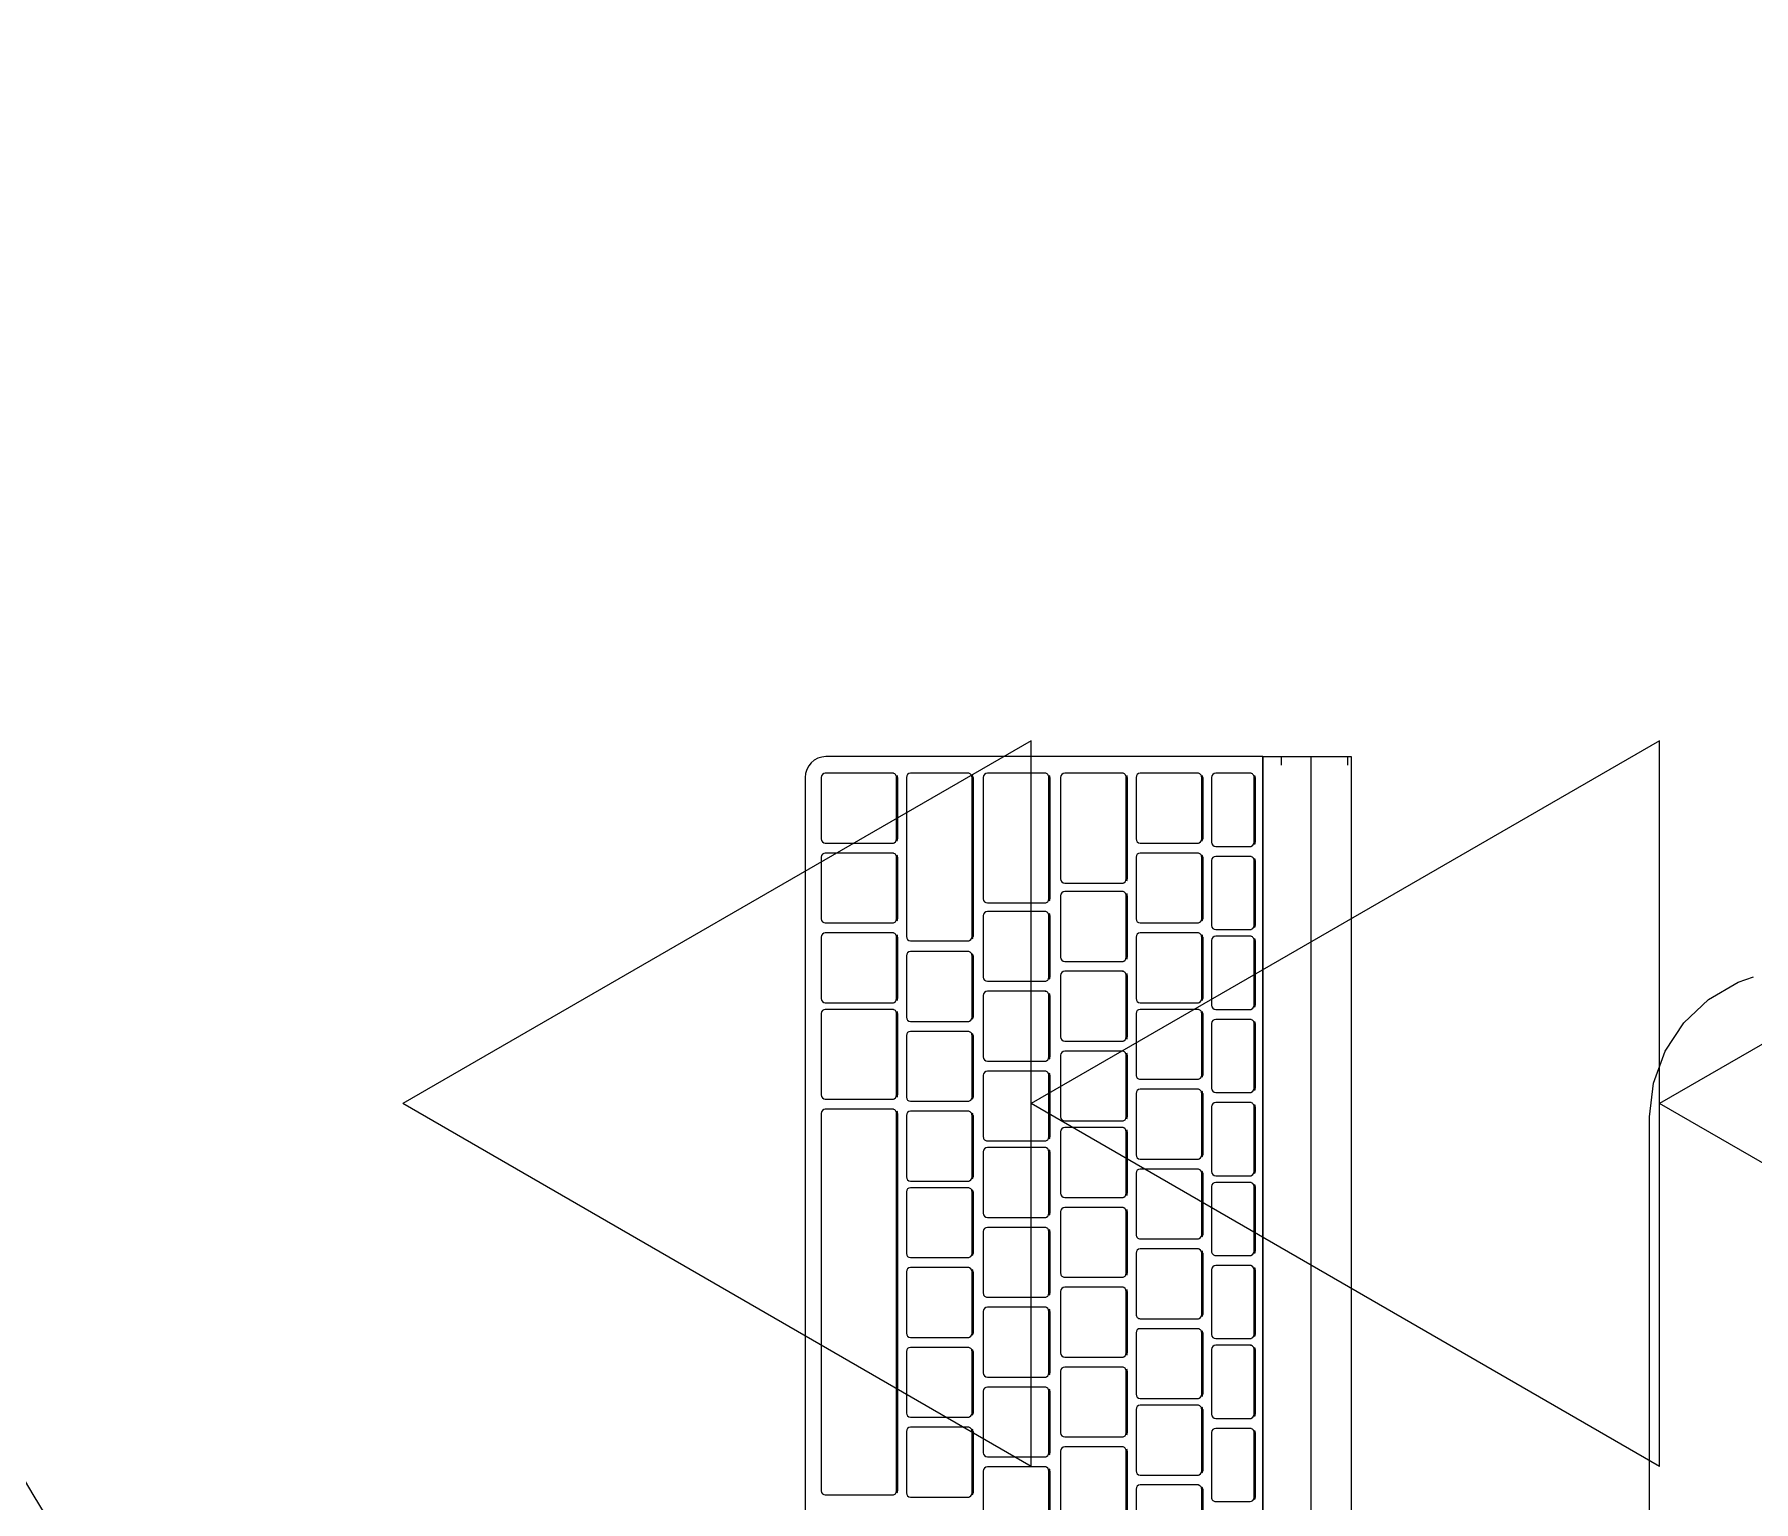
# Model space of a CAD drawing. Header units: millimetres. Extents: x -11245 to 8231, y -22520 to -3800.
# Drawn here: x -35 to 375.4, y -11064.7 to -10714.5 of the extents above; entities that cross this region are included whole.
import ezdxf

# ---------------------------------------------------------------- set-up
doc = ezdxf.new("R2010")
doc.units = ezdxf.units.MM
for name, color, linetype, lineweight in [('A-ANNO-NOTE', 131, 'Continuous', 9), ('A-DETL-THIN', 151, 'Continuous', 9), ('I-FURN', 30, 'Continuous', 9)]:
    doc.layers.add(name, color=color, linetype=linetype, lineweight=lineweight)

# ---------------------------------------------------------------- blocks, each defined once
blk = doc.blocks.new('Blks_Elet_Apple_iMac - Apple iMac-V24-PONTOS ELÉTRICOS TÉRREO')
at = {"layer": 'I-FURN', "color": 254}
for p, q in [((51.79, 10.14), (-51.79, 10.14)), ((141.61, -61.03), (-137.79, -61.03)), ((-137.79, -70.67), (-137.79, -61.08)), ((-135.79, -61.91), (-137.79, -61.91)), ((-137.79, -82.21), (-137.79, -70.67)), ((141.61, -70.67), (-137.79, -70.67)), ((-137.79, -77.79), (-135.79, -77.79)), ((141.61, -82.21), (-137.79, -82.21)), ((-137.79, -82.21), (-137.79, -186.46)), ((-137.79, -82.21), (141.61, -82.21)), ((-133.83, -84.99), (-133.83, -85.23)), ((-133.83, -85.23), (-133.83, -93.42)), ((-132.83, -83.99), (-117.36, -83.99)), ((-117.36, -84.23), (-132.83, -84.23)), ((-116.36, -85.23), (-116.36, -84.99)), ((-116.36, -93.42), (-116.36, -85.23)), ((-113.98, -84.99), (-113.98, -85.23)), ((-113.98, -85.23), (-113.98, -93.42)), ((-112.98, -83.99), (-97.52, -83.99)), ((-97.52, -84.23), (-112.98, -84.23)), ((-96.52, -85.23), (-96.52, -84.99)), ((-96.52, -93.42), (-96.52, -85.23)), ((-94.93, -84.99), (-94.93, -85.23)), ((-94.93, -85.23), (-94.93, -93.42)), ((-93.93, -83.99), (-78.47, -83.99)), ((-78.47, -84.23), (-93.93, -84.23)), ((-77.47, -85.23), (-77.47, -84.99)), ((-77.47, -93.42), (-77.47, -85.23)), ((-75.09, -84.99), (-75.09, -85.23)), ((-75.09, -85.23), (-75.09, -93.42)), ((-74.09, -83.99), (-58.63, -83.99)), ((-58.63, -84.23), (-74.09, -84.23)), ((-57.63, -85.23), (-57.63, -84.99)), ((-57.63, -93.42), (-57.63, -85.23)), ((-55.24, -84.99), (-55.24, -85.23)), ((-55.24, -85.23), (-55.24, -93.42)), ((-54.24, -83.99), (-38.78, -83.99)), ((-38.78, -84.23), (-54.24, -84.23)), ((-37.78, -85.23), (-37.78, -84.99)), ((-37.78, -93.42), (-37.78, -85.23)), ((-36.19, -84.99), (-36.19, -85.23)), ((-36.19, -85.23), (-36.19, -93.42)), ((-35.19, -83.99), (-19.73, -83.99)), ((-19.73, -84.23), (-35.19, -84.23)), ((-18.73, -85.23), (-18.73, -84.99)), ((-18.73, -93.42), (-18.73, -85.23)), ((-16.35, -84.99), (-16.35, -85.23)), ((-16.35, -85.23), (-16.35, -93.42)), ((-15.35, -83.99), (0.11, -83.99)), ((0.11, -84.23), (-15.35, -84.23)), ((1.11, -85.23), (1.11, -84.99)), ((1.11, -93.42), (1.11, -85.23)), ((2.7, -84.99), (2.7, -85.23)), ((2.7, -85.23), (2.7, -93.42)), ((3.7, -83.99), (19.16, -83.99)), ((19.16, -84.23), (3.7, -84.23)), ((20.16, -85.23), (20.16, -84.99)), ((20.16, -93.42), (20.16, -85.23)), ((22.54, -84.99), (22.54, -85.23)), ((22.54, -85.23), (22.54, -93.42)), ((23.54, -83.99), (39.01, -83.99)), ((39.01, -84.23), (23.54, -84.23)), ((40.01, -93.42), (40.01, -85.23)), ((-133.83, -97.52), (-133.83, -97.76)), ((-133.83, -97.76), (-133.83, -111.44)), ((-132.83, -94.41), (-117.36, -94.41)), ((-132.83, -96.52), (-118.16, -96.52)), ((-118.16, -96.76), (-132.83, -96.76)), ((-117.16, -97.76), (-117.16, -97.52)), ((-117.16, -111.44), (-117.16, -97.76)), ((-114.78, -97.52), (-114.78, -97.76)), ((-114.78, -97.76), (-114.78, -111.44)), ((-113.78, -96.52), (-99.11, -96.52)), ((-99.11, -96.76), (-113.78, -96.76)), ((-112.98, -94.41), (-97.52, -94.41)), ((-98.11, -97.76), (-98.11, -97.52)), ((-98.11, -111.44), (-98.11, -97.76)), ((-95.73, -97.52), (-95.73, -97.76)), ((-95.73, -97.76), (-95.73, -111.44)), ((-94.73, -96.52), (-80.06, -96.52)), ((-80.06, -96.76), (-94.73, -96.76)), ((-93.93, -94.41), (-78.47, -94.41)), ((-79.06, -97.76), (-79.06, -97.52)), ((-79.06, -111.44), (-79.06, -97.76)), ((-77.47, -97.52), (-77.47, -97.76)), ((-77.47, -97.76), (-77.47, -111.44)), ((-76.47, -96.52), (-61.8, -96.52)), ((-61.8, -96.76), (-76.47, -96.76)), ((-74.09, -94.41), (-58.63, -94.41)), ((-60.8, -97.76), (-60.8, -97.52)), ((-60.8, -111.44), (-60.8, -97.76)), ((-58.42, -97.52), (-58.42, -97.76)), ((-58.42, -97.76), (-58.42, -111.44)), ((-57.42, -96.52), (-42.75, -96.52)), ((-42.75, -96.76), (-57.42, -96.76)), ((-54.24, -94.41), (-38.78, -94.41)), ((-41.75, -97.76), (-41.75, -97.52)), ((-41.75, -111.44), (-41.75, -97.76)), ((-39.37, -97.52), (-39.37, -97.76)), ((-39.37, -97.76), (-39.37, -111.44)), ((-38.37, -96.52), (-23.7, -96.52)), ((-23.7, -96.76), (-38.37, -96.76)), ((-35.19, -94.41), (-19.73, -94.41)), ((-22.7, -97.76), (-22.7, -97.52)), ((-22.7, -111.44), (-22.7, -97.76)), ((-20.32, -97.52), (-20.32, -97.76)), ((-20.32, -97.76), (-20.32, -111.44)), ((-19.32, -96.52), (-4.65, -96.52)), ((-4.65, -96.76), (-19.32, -96.76)), ((-15.35, -94.41), (0.11, -94.41)), ((-3.65, -97.76), (-3.65, -97.52)), ((-3.65, -111.44), (-3.65, -97.76)), ((-1.27, -97.52), (-1.27, -97.76)), ((-1.27, -97.76), (-1.27, -111.44)), ((-0.27, -96.52), (14.4, -96.52)), ((14.4, -96.76), (-0.27, -96.76)), ((3.7, -94.41), (19.16, -94.41)), ((15.4, -97.76), (15.4, -97.52)), ((15.4, -111.44), (15.4, -97.76)), ((16.99, -97.52), (16.99, -97.76)), ((16.99, -97.76), (16.99, -111.44)), ((17.99, -96.52), (32.66, -96.52)), ((32.66, -96.76), (17.99, -96.76)), ((23.54, -94.41), (39.01, -94.41)), ((33.66, -97.76), (33.66, -97.52)), ((33.66, -111.44), (33.66, -97.76)), ((36.04, -97.52), (36.04, -97.76)), ((36.04, -97.76), (36.04, -111.44)), ((37.04, -96.52), (51.71, -96.52)), ((51.71, -96.76), (37.04, -96.76)), ((-132.83, -112.43), (-118.16, -112.43)), ((-132.83, -114.54), (-108.63, -114.54)), ((-108.63, -114.78), (-132.83, -114.78)), ((-113.78, -112.43), (-99.11, -112.43)), ((-104.61, -114.54), (-89.94, -114.54)), ((-89.94, -114.78), (-104.61, -114.78)), ((-94.73, -112.43), (-80.06, -112.43)), ((-85.56, -114.54), (-70.89, -114.54)), ((-70.89, -114.78), (-85.56, -114.78)), ((-76.47, -112.43), (-61.8, -112.43)), ((-66.51, -114.54), (-51.84, -114.54)), ((-51.84, -114.78), (-66.51, -114.78)), ((-57.42, -112.43), (-42.75, -112.43)), ((-48.25, -114.54), (-33.58, -114.54)), ((-33.58, -114.78), (-48.25, -114.78)), ((-38.37, -112.43), (-23.7, -112.43)), ((-29.2, -114.54), (-14.53, -114.54)), ((-14.53, -114.78), (-29.2, -114.78)), ((-19.32, -112.43), (-4.65, -112.43)), ((-10.15, -114.54), (4.52, -114.54)), ((4.52, -114.78), (-10.15, -114.78)), ((-0.27, -112.43), (14.4, -112.43)), ((8.9, -114.54), (23.57, -114.54)), ((23.57, -114.78), (8.9, -114.78)), ((17.99, -112.43), (32.66, -112.43)), ((27.95, -114.54), (42.62, -114.54)), ((42.62, -114.78), (27.95, -114.78)), ((37.04, -112.43), (51.71, -112.43)), ((-133.83, -115.53), (-133.83, -115.77)), ((-133.83, -115.77), (-133.83, -129.45)), ((-107.63, -115.77), (-107.63, -115.53)), ((-107.63, -129.45), (-107.63, -115.77)), ((-105.61, -115.53), (-105.61, -115.77)), ((-105.61, -115.77), (-105.61, -129.45)), ((-88.94, -115.77), (-88.94, -115.53)), ((-88.94, -129.45), (-88.94, -115.77)), ((-86.56, -115.53), (-86.56, -115.77)), ((-86.56, -115.77), (-86.56, -129.45)), ((-69.89, -115.77), (-69.89, -115.53)), ((-69.89, -129.45), (-69.89, -115.77)), ((-67.51, -115.53), (-67.51, -115.77)), ((-67.51, -115.77), (-67.51, -129.45)), ((-50.84, -115.77), (-50.84, -115.53)), ((-50.84, -129.45), (-50.84, -115.77)), ((-49.25, -115.53), (-49.25, -115.77)), ((-49.25, -115.77), (-49.25, -129.45)), ((-32.58, -115.77), (-32.58, -115.53)), ((-32.58, -129.45), (-32.58, -115.77)), ((-30.2, -115.53), (-30.2, -115.77)), ((-30.2, -115.77), (-30.2, -129.45)), ((-13.53, -115.77), (-13.53, -115.53)), ((-13.53, -129.45), (-13.53, -115.77)), ((-11.15, -115.53), (-11.15, -115.77)), ((-11.15, -115.77), (-11.15, -129.45)), ((5.52, -115.77), (5.52, -115.53)), ((5.52, -129.45), (5.52, -115.77)), ((7.9, -115.53), (7.9, -115.77)), ((7.9, -115.77), (7.9, -129.45)), ((24.57, -115.77), (24.57, -115.53)), ((24.57, -129.45), (24.57, -115.77)), ((26.95, -115.53), (26.95, -115.77)), ((26.95, -115.77), (26.95, -129.45)), ((-132.83, -130.44), (-108.63, -130.44)), ((-104.61, -130.44), (-89.94, -130.44)), ((-85.56, -130.44), (-70.89, -130.44)), ((-66.51, -130.44), (-51.84, -130.44)), ((-48.25, -130.44), (-33.58, -130.44)), ((-29.2, -130.44), (-14.53, -130.44)), ((-10.15, -130.44), (4.52, -130.44)), ((8.9, -130.44), (23.57, -130.44)), ((27.95, -130.44), (42.62, -130.44)), ((-133.83, -133.99), (-133.83, -134.23)), ((-133.83, -134.23), (-133.83, -147.91)), ((-132.83, -133), (-103.87, -133)), ((-103.87, -133.24), (-132.83, -133.24)), ((-102.87, -134.23), (-102.87, -133.99)), ((-102.87, -147.91), (-102.87, -134.23)), ((-100.84, -133.99), (-100.84, -134.23)), ((-100.84, -134.23), (-100.84, -147.91)), ((-99.84, -133), (-85.17, -133)), ((-85.17, -133.24), (-99.84, -133.24)), ((-84.17, -134.23), (-84.17, -133.99)), ((-84.17, -147.91), (-84.17, -134.23)), ((-81.79, -133.99), (-81.79, -134.23)), ((-81.79, -134.23), (-81.79, -147.91)), ((-80.79, -133), (-66.12, -133)), ((-66.12, -133.24), (-80.79, -133.24)), ((-65.12, -134.23), (-65.12, -133.99)), ((-65.12, -147.91), (-65.12, -134.23)), ((-62.74, -133.99), (-62.74, -134.23)), ((-62.74, -134.23), (-62.74, -147.91)), ((-61.74, -133), (-47.07, -133)), ((-47.07, -133.24), (-61.74, -133.24)), ((-46.07, -134.23), (-46.07, -133.99)), ((-46.07, -147.91), (-46.07, -134.23)), ((-44.49, -133.99), (-44.49, -134.23)), ((-44.49, -134.23), (-44.49, -147.91)), ((-43.49, -133), (-28.82, -133)), ((-28.82, -133.24), (-43.49, -133.24)), ((-27.82, -134.23), (-27.82, -133.99)), ((-27.82, -147.91), (-27.82, -134.23)), ((-25.44, -133.99), (-25.44, -134.23)), ((-25.44, -134.23), (-25.44, -147.91)), ((-24.44, -133), (-9.77, -133)), ((-9.77, -133.24), (-24.44, -133.24)), ((-8.77, -134.23), (-8.77, -133.99)), ((-8.77, -147.91), (-8.77, -134.23)), ((-6.39, -133.99), (-6.39, -134.23)), ((-6.39, -134.23), (-6.39, -147.91)), ((-5.39, -133), (9.28, -133)), ((9.28, -133.24), (-5.39, -133.24)), ((10.28, -134.23), (10.28, -133.99)), ((10.28, -147.91), (10.28, -134.23)), ((12.66, -133.99), (12.66, -134.23)), ((12.66, -134.23), (12.66, -147.91)), ((13.66, -133), (28.33, -133)), ((28.33, -133.24), (13.66, -133.24)), ((29.33, -134.23), (29.33, -133.99)), ((29.33, -147.91), (29.33, -134.23)), ((31.71, -133.99), (31.71, -134.23)), ((31.71, -134.23), (31.71, -147.91)), ((32.71, -133), (47.38, -133)), ((47.38, -133.24), (32.71, -133.24)), ((-132.83, -148.9), (-103.87, -148.9)), ((-132.83, -151.35), (-94.84, -151.35)), ((-94.84, -151.59), (-132.83, -151.59)), ((-99.84, -148.9), (-85.17, -148.9)), ((-90.27, -151.35), (-75.6, -151.35)), ((-75.6, -151.59), (-90.27, -151.59)), ((-80.79, -148.9), (-66.12, -148.9)), ((-71.22, -151.35), (-56.55, -151.35)), ((-56.55, -151.59), (-71.22, -151.59)), ((-61.74, -148.9), (-47.07, -148.9)), ((-52.17, -151.35), (-37.5, -151.35)), ((-37.5, -151.59), (-52.17, -151.59)), ((-43.49, -148.9), (-28.82, -148.9)), ((-33.91, -151.35), (-19.24, -151.35)), ((-19.24, -151.59), (-33.91, -151.59)), ((-24.44, -148.9), (-9.77, -148.9)), ((-14.86, -151.35), (-0.19, -151.35)), ((-0.19, -151.59), (-14.86, -151.59)), ((-5.39, -148.9), (9.28, -148.9)), ((4.19, -151.35), (18.86, -151.35)), ((18.86, -151.59), (4.19, -151.59)), ((13.66, -148.9), (28.33, -148.9)), ((23.24, -151.35), (37.91, -151.35)), ((37.91, -151.59), (23.24, -151.59)), ((32.71, -148.9), (47.38, -148.9)), ((-133.83, -152.34), (-133.83, -152.58)), ((-133.83, -152.58), (-133.83, -166.26)), ((-93.84, -152.58), (-93.84, -152.34)), ((-93.84, -166.26), (-93.84, -152.58)), ((-91.27, -152.34), (-91.27, -152.58)), ((-91.27, -152.58), (-91.27, -166.26)), ((-74.6, -152.58), (-74.6, -152.34)), ((-74.6, -166.26), (-74.6, -152.58)), ((-72.22, -152.34), (-72.22, -152.58)), ((-72.22, -152.58), (-72.22, -166.26)), ((-55.55, -152.58), (-55.55, -152.34)), ((-55.55, -166.26), (-55.55, -152.58)), ((-53.17, -152.34), (-53.17, -152.58)), ((-53.17, -152.58), (-53.17, -166.26)), ((-36.5, -152.58), (-36.5, -152.34)), ((-36.5, -166.26), (-36.5, -152.58)), ((-34.91, -152.34), (-34.91, -152.58)), ((-34.91, -152.58), (-34.91, -166.26)), ((-18.24, -152.58), (-18.24, -152.34)), ((-18.24, -166.26), (-18.24, -152.58)), ((-15.86, -152.34), (-15.86, -152.58)), ((-15.86, -152.58), (-15.86, -166.26)), ((0.81, -152.58), (0.81, -152.34)), ((0.81, -166.26), (0.81, -152.58)), ((3.19, -152.34), (3.19, -152.58)), ((3.19, -152.58), (3.19, -166.26)), ((19.86, -152.58), (19.86, -152.34)), ((19.86, -166.26), (19.86, -152.58)), ((22.24, -152.34), (22.24, -152.58)), ((22.24, -152.58), (22.24, -166.26)), ((38.91, -152.58), (38.91, -152.34)), ((38.91, -166.26), (38.91, -152.58)), ((-132.83, -167.25), (-94.84, -167.25)), ((-90.27, -167.25), (-75.6, -167.25)), ((-71.22, -167.25), (-56.55, -167.25)), ((-52.17, -167.25), (-37.5, -167.25)), ((-33.91, -167.25), (-19.24, -167.25)), ((-14.86, -167.25), (-0.19, -167.25)), ((4.19, -167.25), (18.86, -167.25)), ((23.24, -167.25), (37.91, -167.25)), ((-133.83, -170.36), (-133.83, -170.6)), ((-133.83, -170.6), (-133.83, -186.62)), ((-132.83, -169.37), (-118.16, -169.37)), ((-118.16, -169.6), (-132.83, -169.6)), ((-117.16, -170.6), (-117.16, -170.36)), ((-117.16, -186.62), (-117.16, -170.6)), ((-114.78, -170.36), (-114.78, -170.6)), ((-114.78, -170.6), (-114.78, -186.62)), ((-113.78, -169.37), (-99.11, -169.37)), ((-99.11, -169.6), (-113.78, -169.6)), ((-98.11, -170.6), (-98.11, -170.36)), ((-98.11, -186.62), (-98.11, -170.6)), ((-95.73, -170.36), (-95.73, -170.6)), ((-95.73, -170.6), (-95.73, -186.62)), ((-94.73, -169.37), (-80.06, -169.37)), ((-80.06, -169.6), (-94.73, -169.6)), ((-79.06, -170.6), (-79.06, -170.36)), ((-79.06, -186.62), (-79.06, -170.6)), ((-77.47, -170.36), (-77.47, -170.6)), ((-77.47, -170.6), (-77.47, -186.62)), ((-76.47, -169.37), (-57.04, -169.37)), ((-57.04, -169.6), (-76.47, -169.6)), ((-56.04, -170.6), (-56.04, -170.36)), ((-56.04, -186.62), (-56.04, -170.6)), ((-53.66, -170.36), (-53.66, -170.6)), ((-53.66, -170.6), (-53.66, -186.62)), ((-52.66, -169.37), (37.42, -169.37)), ((37.42, -169.6), (-52.66, -169.6)), ((38.42, -170.6), (38.42, -170.36)), ((38.42, -186.62), (38.42, -170.6)), ((-132.83, -187.62), (-118.16, -187.62)), ((-113.78, -187.62), (-99.11, -187.62)), ((-94.73, -187.62), (-80.06, -187.62)), ((-76.47, -187.62), (-57.04, -187.62)), ((-52.66, -187.62), (37.42, -187.62)), ((-132.79, -191.42), (136.61, -191.42))]:
    blk.add_line(p, q, dxfattribs=at)
at = {"layer": 'I-FURN', "color": 254, "flags": 128}
blk.add_lwpolyline([(-51.79, 10.14), (-59.86, 11.08), (-67.5, 13.86), (-74.29, 18.33), (-79.87, 24.24), (-83.93, 31.28), (-85.27, 34.95)], dxfattribs=at)
at = {"layer": 'I-FURN', "color": 254}
for centre, major_axis, start_param, end_param in [((-132.83, -85.23), (1, 0), 1.570796, 3.141593), ((-132.83, -84.99), (1, 0), 1.570796, 2.094395), ((-117.36, -84.99), (1, 0), 1.047198, 1.570796), ((-117.36, -85.23), (1, 0), 0, 1.570796), ((-112.98, -85.23), (1, 0), 1.570796, 3.141593), ((-112.98, -84.99), (1, 0), 1.570796, 2.094395), ((-97.52, -84.99), (1, 0), 1.047198, 1.570796), ((-97.52, -85.23), (1, 0), 0, 1.570796), ((-93.93, -85.23), (1, 0), 1.570796, 3.141593), ((-93.93, -84.99), (1, 0), 1.570796, 2.094395), ((-78.47, -84.99), (1, 0), 1.047198, 1.570796), ((-78.47, -85.23), (1, 0), 0, 1.570796), ((-74.09, -85.23), (1, 0), 1.570796, 3.141593), ((-74.09, -84.99), (1, 0), 1.570796, 2.094395), ((-58.63, -84.99), (1, 0), 1.047198, 1.570796), ((-58.63, -85.23), (1, 0), 0, 1.570796), ((-54.24, -85.23), (1, 0), 1.570796, 3.141593), ((-54.24, -84.99), (1, 0), 1.570796, 2.094395), ((-38.78, -84.99), (1, 0), 1.047198, 1.570796), ((-38.78, -85.23), (1, 0), 0, 1.570796), ((-35.19, -85.23), (-1, 0), 4.712389, 6.283185), ((-35.19, -84.99), (1, 0), 1.570796, 2.094395), ((-19.73, -84.99), (-1, 0), 4.18879, 4.712389), ((-19.73, -85.23), (1, 0), 0, 1.570796), ((-15.35, -85.23), (-1, 0), 4.712389, 6.283185), ((-15.35, -84.99), (1, 0), 1.570796, 2.094395), ((0.11, -84.99), (1, 0), 1.047198, 1.570796), ((0.11, -85.23), (1, 0), 0, 1.570796), ((3.7, -85.23), (1, 0), 1.570796, 3.141593), ((3.7, -84.99), (1, 0), 1.570796, 2.094395), ((19.16, -84.99), (1, 0), 1.047198, 1.570796), ((19.16, -85.23), (1, 0), 0, 1.570796), ((23.54, -85.23), (1, 0), 1.570796, 3.141593), ((23.54, -84.99), (1, 0), 1.570796, 2.094395), ((39.01, -84.99), (1, 0), 1.047198, 1.570796), ((39.01, -85.23), (1, 0), 0, 1.570796), ((-132.83, -93.42), (1, 0), 3.141593, 4.712389), ((-117.36, -93.42), (1, 0), 4.712389, 6.283185), ((-112.98, -93.42), (1, 0), 3.141593, 4.712389), ((-97.52, -93.42), (1, 0), 4.712389, 6.283185), ((-93.93, -93.42), (1, 0), 3.141593, 4.712389), ((-78.47, -93.42), (1, 0), 4.712389, 6.283185), ((-74.09, -93.42), (1, 0), 3.141593, 4.712389), ((-58.63, -93.42), (1, 0), 4.712389, 6.283185), ((-54.24, -93.42), (1, 0), 3.141593, 4.712389), ((-38.78, -93.42), (1, 0), 4.712389, 6.283185), ((-35.19, -93.42), (1, 0), 3.141593, 4.712389), ((-19.73, -93.42), (-1, 0), 1.570796, 3.141593), ((-15.35, -93.42), (1, 0), 3.141593, 4.712389), ((0.11, -93.42), (1, 0), 4.712389, 6.283185), ((3.7, -93.42), (1, 0), 3.141593, 4.712389), ((19.16, -93.42), (1, 0), 4.712389, 6.283185), ((23.54, -93.42), (1, 0), 3.141593, 4.712389), ((39.01, -93.42), (-1, 0), 1.570796, 3.141593), ((-132.83, -97.76), (1, 0), 1.570796, 3.141593), ((-132.83, -97.52), (1, 0), 1.570796, 2.094395), ((-118.16, -97.52), (1, 0), 1.047198, 1.570796), ((-118.16, -97.76), (1, 0), 0, 1.570796), ((-113.78, -97.76), (1, 0), 1.570796, 3.141593), ((-113.78, -97.52), (1, 0), 1.570796, 2.094395), ((-99.11, -97.52), (1, 0), 1.047198, 1.570796), ((-99.11, -97.76), (1, 0), 0, 1.570796), ((-94.73, -97.76), (1, 0), 1.570796, 3.141593), ((-94.73, -97.52), (1, 0), 1.570796, 2.094395), ((-80.06, -97.52), (1, 0), 1.047198, 1.570796), ((-80.06, -97.76), (1, 0), 0, 1.570796), ((-76.47, -97.76), (1, 0), 1.570796, 3.141593), ((-76.47, -97.52), (1, 0), 1.570796, 2.094395), ((-61.8, -97.52), (1, 0), 1.047198, 1.570796), ((-61.8, -97.76), (1, 0), 0, 1.570796), ((-57.42, -97.76), (1, 0), 1.570796, 3.141593), ((-57.42, -97.52), (1, 0), 1.570796, 2.094395), ((-42.75, -97.52), (1, 0), 1.047198, 1.570796), ((-42.75, -97.76), (1, 0), 0, 1.570796), ((-38.37, -97.76), (-1, 0), 4.712389, 6.283185), ((-38.37, -97.52), (1, 0), 1.570796, 2.094395), ((-23.7, -97.52), (-1, 0), 4.18879, 4.712389), ((-23.7, -97.76), (1, 0), 0, 1.570796), ((-19.32, -97.76), (-1, 0), 4.712389, 6.283185), ((-19.32, -97.52), (1, 0), 1.570796, 2.094395), ((-4.65, -97.52), (-1, 0), 4.18879, 4.712389), ((-4.65, -97.76), (1, 0), 0, 1.570796), ((-0.27, -97.76), (1, 0), 1.570796, 3.141593), ((-0.27, -97.52), (1, 0), 1.570796, 2.094395), ((14.4, -97.52), (1, 0), 1.047198, 1.570796), ((14.4, -97.76), (1, 0), 0, 1.570796), ((17.99, -97.76), (1, 0), 1.570796, 3.141593), ((17.99, -97.52), (1, 0), 1.570796, 2.094395), ((32.66, -97.52), (1, 0), 1.047198, 1.570796), ((32.66, -97.76), (1, 0), 0, 1.570796), ((37.04, -97.76), (1, 0), 1.570796, 3.141593), ((37.04, -97.52), (1, 0), 1.570796, 2.094395), ((-132.83, -111.44), (1, 0), 3.141593, 4.712389), ((-132.83, -115.77), (1, 0), 1.570796, 3.141593), ((-132.83, -115.53), (1, 0), 1.570796, 2.094395), ((-118.16, -111.44), (1, 0), 4.712389, 6.283185), ((-113.78, -111.44), (1, 0), 3.141593, 4.712389), ((-108.63, -115.53), (1, 0), 1.047198, 1.570796), ((-108.63, -115.77), (1, 0), 0, 1.570796), ((-104.61, -115.77), (1, 0), 1.570796, 3.141593), ((-104.61, -115.53), (1, 0), 1.570796, 2.094395), ((-99.11, -111.44), (1, 0), 4.712389, 6.283185), ((-94.73, -111.44), (1, 0), 3.141593, 4.712389), ((-89.94, -115.53), (1, 0), 1.047198, 1.570796), ((-89.94, -115.77), (1, 0), 0, 1.570796), ((-85.56, -115.77), (1, 0), 1.570796, 3.141593), ((-85.56, -115.53), (1, 0), 1.570796, 2.094395), ((-80.06, -111.44), (1, 0), 4.712389, 6.283185), ((-76.47, -111.44), (1, 0), 3.141593, 4.712389), ((-70.89, -115.53), (1, 0), 1.047198, 1.570796), ((-70.89, -115.77), (1, 0), 0, 1.570796), ((-66.51, -115.77), (1, 0), 1.570796, 3.141593), ((-66.51, -115.53), (1, 0), 1.570796, 2.094395), ((-61.8, -111.44), (-1, 0), 1.570796, 3.141593), ((-57.42, -111.44), (1, 0), 3.141593, 4.712389), ((-51.84, -115.53), (1, 0), 1.047198, 1.570796), ((-51.84, -115.77), (1, 0), 0, 1.570796), ((-48.25, -115.77), (-1, 0), 4.712389, 6.283185), ((-48.25, -115.53), (1, 0), 1.570796, 2.094395), ((-42.75, -111.44), (1, 0), 4.712389, 6.283185), ((-38.37, -111.44), (1, 0), 3.141593, 4.712389), ((-33.58, -115.53), (1, 0), 1.047198, 1.570796), ((-33.58, -115.77), (1, 0), 0, 1.570796), ((-29.2, -115.77), (-1, 0), 4.712389, 6.283185), ((-29.2, -115.53), (1, 0), 1.570796, 2.094395), ((-23.7, -111.44), (-1, 0), 1.570796, 3.141593), ((-19.32, -111.44), (1, 0), 3.141593, 4.712389), ((-14.53, -115.53), (-1, 0), 4.18879, 4.712389), ((-14.53, -115.77), (1, 0), 0, 1.570796), ((-10.15, -115.77), (-1, 0), 4.712389, 6.283185), ((-10.15, -115.53), (1, 0), 1.570796, 2.094395), ((-4.65, -111.44), (-1, 0), 1.570796, 3.141593), ((-0.27, -111.44), (1, 0), 3.141593, 4.712389), ((4.52, -115.53), (1, 0), 1.047198, 1.570796), ((4.52, -115.77), (1, 0), 0, 1.570796), ((8.9, -115.77), (1, 0), 1.570796, 3.141593), ((8.9, -115.53), (1, 0), 1.570796, 2.094395), ((14.4, -111.44), (1, 0), 4.712389, 6.283185), ((17.99, -111.44), (1, 0), 3.141593, 4.712389), ((23.57, -115.53), (1, 0), 1.047198, 1.570796), ((23.57, -115.77), (1, 0), 0, 1.570796), ((27.95, -115.77), (1, 0), 1.570796, 3.141593), ((27.95, -115.53), (1, 0), 1.570796, 2.094395), ((32.66, -111.44), (1, 0), 4.712389, 6.283185), ((37.04, -111.44), (1, 0), 3.141593, 4.712389), ((-132.83, -129.45), (1, 0), 3.141593, 4.712389), ((-108.63, -129.45), (1, 0), 4.712389, 6.283185), ((-104.61, -129.45), (1, 0), 3.141593, 4.712389), ((-89.94, -129.45), (1, 0), 4.712389, 6.283185), ((-85.56, -129.45), (1, 0), 3.141593, 4.712389), ((-70.89, -129.45), (1, 0), 4.712389, 6.283185), ((-66.51, -129.45), (1, 0), 3.141593, 4.712389), ((-51.84, -129.45), (1, 0), 4.712389, 6.283185), ((-48.25, -129.45), (1, 0), 3.141593, 4.712389), ((-33.58, -129.45), (1, 0), 4.712389, 6.283185), ((-29.2, -129.45), (1, 0), 3.141593, 4.712389), ((-14.53, -129.45), (-1, 0), 1.570796, 3.141593), ((-10.15, -129.45), (1, 0), 3.141593, 4.712389), ((4.52, -129.45), (1, 0), 4.712389, 6.283185), ((8.9, -129.45), (1, 0), 3.141593, 4.712389), ((23.57, -129.45), (1, 0), 4.712389, 6.283185), ((27.95, -129.45), (1, 0), 3.141593, 4.712389), ((-132.83, -134.23), (1, 0), 1.570796, 3.141593), ((-132.83, -133.99), (1, 0), 1.570796, 2.094395), ((-103.87, -133.99), (1, 0), 1.047198, 1.570796), ((-103.87, -134.23), (1, 0), 0, 1.570796), ((-99.84, -134.23), (1, 0), 1.570796, 3.141593), ((-99.84, -133.99), (1, 0), 1.570796, 2.094395), ((-85.17, -133.99), (1, 0), 1.047198, 1.570796), ((-85.17, -134.23), (1, 0), 0, 1.570796), ((-80.79, -134.23), (1, 0), 1.570796, 3.141593), ((-80.79, -133.99), (1, 0), 1.570796, 2.094395), ((-66.12, -133.99), (1, 0), 1.047198, 1.570796), ((-66.12, -134.23), (1, 0), 0, 1.570796), ((-61.74, -134.23), (1, 0), 1.570796, 3.141593), ((-61.74, -133.99), (1, 0), 1.570796, 2.094395), ((-47.07, -133.99), (1, 0), 1.047198, 1.570796), ((-47.07, -134.23), (1, 0), 0, 1.570796), ((-43.49, -134.23), (-1, 0), 4.712389, 6.283185), ((-43.49, -133.99), (1, 0), 1.570796, 2.094395), ((-28.82, -133.99), (-1, 0), 4.18879, 4.712389), ((-28.82, -134.23), (1, 0), 0, 1.570796), ((-24.44, -134.23), (-1, 0), 4.712389, 6.283185), ((-24.44, -133.99), (1, 0), 1.570796, 2.094395), ((-9.77, -133.99), (-1, 0), 4.18879, 4.712389), ((-9.77, -134.23), (1, 0), 0, 1.570796), ((-5.39, -134.23), (-1, 0), 4.712389, 6.283185), ((-5.39, -133.99), (1, 0), 1.570796, 2.094395), ((9.28, -133.99), (1, 0), 1.047198, 1.570796), ((9.28, -134.23), (1, 0), 0, 1.570796), ((13.66, -134.23), (1, 0), 1.570796, 3.141593), ((13.66, -133.99), (1, 0), 1.570796, 2.094395), ((28.33, -133.99), (1, 0), 1.047198, 1.570796), ((28.33, -134.23), (1, 0), 0, 1.570796), ((32.71, -134.23), (-1, 0), 4.712389, 6.283185), ((32.71, -133.99), (1, 0), 1.570796, 2.094395), ((-132.83, -147.91), (1, 0), 3.141593, 4.712389), ((-132.83, -152.58), (1, 0), 1.570796, 3.141593), ((-132.83, -152.34), (1, 0), 1.570796, 2.094395), ((-103.87, -147.91), (1, 0), 4.712389, 6.283185), ((-99.84, -147.91), (1, 0), 3.141593, 4.712389), ((-94.84, -152.34), (1, 0), 1.047198, 1.570796), ((-94.84, -152.58), (1, 0), 0, 1.570796), ((-90.27, -152.58), (1, 0), 1.570796, 3.141593), ((-90.27, -152.34), (1, 0), 1.570796, 2.094395), ((-85.17, -147.91), (1, 0), 4.712389, 6.283185), ((-80.79, -147.91), (1, 0), 3.141593, 4.712389), ((-75.6, -152.34), (1, 0), 1.047198, 1.570796), ((-75.6, -152.58), (1, 0), 0, 1.570796), ((-71.22, -152.58), (1, 0), 1.570796, 3.141593), ((-71.22, -152.34), (1, 0), 1.570796, 2.094395), ((-66.12, -147.91), (1, 0), 4.712389, 6.283185), ((-61.74, -147.91), (-1, 0), 0, 1.570796), ((-56.55, -152.34), (1, 0), 1.047198, 1.570796), ((-56.55, -152.58), (1, 0), 0, 1.570796), ((-52.17, -152.58), (1, 0), 1.570796, 3.141593), ((-52.17, -152.34), (1, 0), 1.570796, 2.094395), ((-47.07, -147.91), (-1, 0), 1.570796, 3.141593), ((-43.49, -147.91), (-1, 0), 0, 1.570796), ((-37.5, -152.34), (-1, 0), 4.18879, 4.712389), ((-37.5, -152.58), (1, 0), 0, 1.570796), ((-33.91, -152.58), (1, 0), 1.570796, 3.141593), ((-33.91, -152.34), (1, 0), 1.570796, 2.094395), ((-28.82, -147.91), (1, 0), 4.712389, 6.283185), ((-24.44, -147.91), (1, 0), 3.141593, 4.712389), ((-19.24, -152.34), (-1, 0), 4.18879, 4.712389), ((-19.24, -152.58), (1, 0), 0, 1.570796), ((-14.86, -152.58), (-1, 0), 4.712389, 6.283185), ((-14.86, -152.34), (1, 0), 1.570796, 2.094395), ((-9.77, -147.91), (-1, 0), 1.570796, 3.141593), ((-5.39, -147.91), (1, 0), 3.141593, 4.712389), ((-0.19, -152.34), (1, 0), 1.047198, 1.570796), ((-0.19, -152.58), (1, 0), 0, 1.570796), ((4.19, -152.58), (1, 0), 1.570796, 3.141593), ((4.19, -152.34), (1, 0), 1.570796, 2.094395), ((9.28, -147.91), (1, 0), 4.712389, 6.283185), ((13.66, -147.91), (1, 0), 3.141593, 4.712389), ((18.86, -152.34), (1, 0), 1.047198, 1.570796), ((18.86, -152.58), (1, 0), 0, 1.570796), ((23.24, -152.58), (1, 0), 1.570796, 3.141593), ((23.24, -152.34), (1, 0), 1.570796, 2.094395), ((28.33, -147.91), (1, 0), 4.712389, 6.283185), ((32.71, -147.91), (1, 0), 3.141593, 4.712389), ((37.91, -152.34), (1, 0), 1.047198, 1.570796), ((37.91, -152.58), (1, 0), 0, 1.570796), ((-132.83, -166.26), (1, 0), 3.141593, 4.712389), ((-94.84, -166.26), (1, 0), 4.712389, 6.283185), ((-90.27, -166.26), (1, 0), 3.141593, 4.712389), ((-75.6, -166.26), (1, 0), 4.712389, 6.283185), ((-71.22, -166.26), (1, 0), 3.141593, 4.712389), ((-56.55, -166.26), (1, 0), 4.712389, 6.283185), ((-52.17, -166.26), (1, 0), 3.141593, 4.712389), ((-37.5, -166.26), (1, 0), 4.712389, 6.283185), ((-33.91, -166.26), (1, 0), 3.141593, 4.712389), ((-19.24, -166.26), (1, 0), 4.712389, 6.283185), ((-14.86, -166.26), (1, 0), 3.141593, 4.712389), ((-0.19, -166.26), (1, 0), 4.712389, 6.283185), ((4.19, -166.26), (1, 0), 3.141593, 4.712389), ((18.86, -166.26), (1, 0), 4.712389, 6.283185), ((23.24, -166.26), (1, 0), 3.141593, 4.712389), ((37.91, -166.26), (1, 0), 4.712389, 6.283185), ((-132.83, -170.6), (1, 0), 1.570796, 3.141593), ((-132.83, -170.36), (1, 0), 1.570796, 2.094395), ((-118.16, -170.36), (1, 0), 1.047198, 1.570796), ((-118.16, -170.6), (1, 0), 0, 1.570796), ((-113.78, -170.6), (1, 0), 1.570796, 3.141593), ((-113.78, -170.36), (1, 0), 1.570796, 2.094395), ((-99.11, -170.36), (1, 0), 1.047198, 1.570796), ((-99.11, -170.6), (1, 0), 0, 1.570796), ((-94.73, -170.6), (1, 0), 1.570796, 3.141593), ((-94.73, -170.36), (1, 0), 1.570796, 2.094395), ((-80.06, -170.36), (1, 0), 1.047198, 1.570796), ((-80.06, -170.6), (1, 0), 0, 1.570796), ((-76.47, -170.6), (1, 0), 1.570796, 3.141593), ((-76.47, -170.36), (1, 0), 1.570796, 2.094395), ((-57.04, -170.36), (1, 0), 1.047198, 1.570796), ((-57.04, -170.6), (1, 0), 0, 1.570796), ((-52.66, -170.6), (1, 0), 1.570796, 3.141593), ((-52.66, -170.36), (1, 0), 1.570796, 2.094395), ((37.42, -170.36), (1, 0), 1.047198, 1.570796), ((37.42, -170.6), (1, 0), 0, 1.570796), ((-132.79, -186.46), (-5, 0), 0, 1.570796), ((-132.83, -186.62), (1, 0), 3.141593, 4.712389), ((-118.16, -186.62), (1, 0), 4.712389, 6.283185), ((-113.78, -186.62), (1, 0), 3.141593, 4.712389), ((-99.11, -186.62), (1, 0), 4.712389, 6.283185), ((-94.73, -186.62), (1, 0), 3.141593, 4.712389), ((-80.06, -186.62), (1, 0), 4.712389, 6.283185), ((-76.47, -186.62), (1, 0), 3.141593, 4.712389), ((-57.04, -186.62), (1, 0), 4.712389, 6.283185), ((-52.66, -186.62), (1, 0), 3.141593, 4.712389), ((37.42, -186.62), (1, 0), 4.712389, 6.283185)]:
    blk.add_ellipse(centre, major_axis=major_axis, ratio=0.992813, start_param=start_param, end_param=end_param, dxfattribs=at)

msp = doc.modelspace()

# ---------------------------------------------------------------- linework, layer by layer
at = {"layer": 'A-ANNO-NOTE'}
for p, q in [((202.88, -10883.048), (52.88, -10969.651)), ((352.88, -10883.048), (202.88, -10969.651)), ((202.88, -11056.253), (202.88, -10883.048)), ((502.88, -10883.048), (352.88, -10969.651)), ((352.88, -11056.253), (352.88, -10883.048)), ((202.88, -11056.253), (52.88, -10969.651)), ((352.88, -11056.253), (202.88, -10969.651)), ((502.88, -11056.253), (352.88, -10969.651))]:
    msp.add_line(p, q, dxfattribs=at)
at = {"layer": 'A-DETL-THIN'}
for centre, radius, start, end in [((826.11, -10311.662), 1530.369, 174.675538, 252.307994), ((496.162, -10744.651), 619.585, 111.868582, 248.131418)]:
    msp.add_arc(centre, radius, start, end, dxfattribs=at)

# ---------------------------------------------------------------- block references
at = {"layer": 'I-FURN', "color": 254, "rotation": 269.9999999999997}
msp.add_blockref('Blks_Elet_Apple_iMac - Apple iMac-V24-PONTOS ELÉTRICOS TÉRREO', (340.38, -11024.651), dxfattribs=at)

doc.saveas('drawing.dxf')
